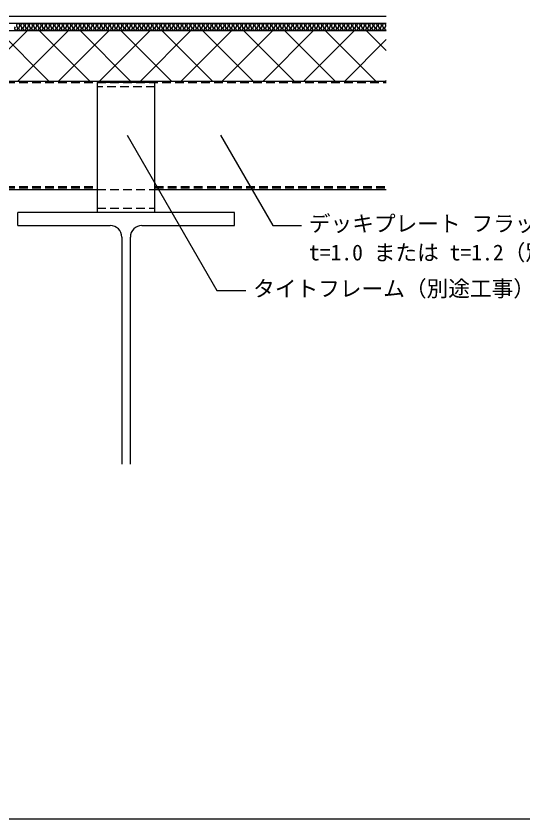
# Model space of a CAD drawing. Units: millimetres, scale not verified. Extents: x -665 to 665, y -465 to 450.
# Drawn here: x 17 to 368, y -465 to 91 of the extents above; entities that cross this region are included whole.
import ezdxf
from ezdxf.enums import TextEntityAlignment as Align

# ---------------------------------------------------------------- set-up
doc = ezdxf.new("R2010")
doc.units = ezdxf.units.MM
doc.header["$LTSCALE"] = 5
doc.linetypes.add('DASHED1', pattern=[1.8, 1.2, -0.6])
for name, color, linetype in [('0-1_線色１（水色）', 4, 'Continuous'), ('0-2_線色２（白）', 7, 'Continuous'), ('0-4_線色４（黄）', 2, 'Continuous'), ('0-5_金属', 7, 'Continuous'), ('0-A_文字', 7, 'Continuous'), ('0-D_断熱・ハッチ', 4, 'Continuous'), ('F-0', 134, 'Continuous')]:
    doc.layers.add(name, color=color, linetype=linetype)
doc.styles.add('ＭＳ ゴシック', font='')
doc.styles.get('ＭＳ ゴシック').set_extended_font_data('MS Gothic')

msp = doc.modelspace()

# ---------------------------------------------------------------- linework, layer by layer
at = {"layer": '0-1_線色１（水色）'}
for centre, start, end in [((17.037, 82.439), 127.52351, 52.47649), ((18.509, 84.356), 307.52351, 232.47649), ((19.981, 82.439), 127.52351, 52.47649), ((21.453, 84.356), 307.52351, 232.47649), ((22.925, 82.439), 127.52351, 52.47649), ((24.397, 84.356), 307.52351, 232.47649), ((25.869, 82.439), 127.52351, 52.47649), ((27.341, 84.356), 307.52351, 232.47649), ((28.813, 82.439), 127.52351, 52.47649), ((30.285, 84.356), 307.52351, 232.47649), ((31.757, 82.439), 127.52351, 52.47649), ((33.228, 84.356), 307.52351, 232.47649), ((34.7, 82.439), 127.52351, 52.47649), ((36.172, 84.356), 307.52351, 232.47649), ((37.644, 82.439), 127.52351, 52.47649), ((39.116, 84.356), 307.52351, 232.47649), ((40.588, 82.439), 127.52351, 52.47649), ((42.06, 84.356), 307.52351, 232.47649), ((43.532, 82.439), 127.52351, 52.47649), ((45.004, 84.356), 307.52351, 232.47649), ((46.476, 82.439), 127.52351, 52.47649), ((47.948, 84.356), 307.52351, 232.47649), ((49.42, 82.439), 127.52351, 52.47649), ((50.892, 84.356), 307.52351, 232.47649), ((52.364, 82.439), 127.52351, 52.47649), ((53.836, 84.356), 307.52351, 232.47649), ((55.308, 82.439), 127.52351, 52.47649), ((56.78, 84.356), 307.52351, 232.47649), ((58.252, 82.439), 127.52351, 52.47649), ((59.724, 84.356), 307.52351, 232.47649), ((61.196, 82.439), 127.52351, 52.47649), ((62.668, 84.356), 307.52351, 232.47649), ((64.14, 82.439), 127.52351, 52.47649), ((65.612, 84.356), 307.52351, 232.47649), ((67.084, 82.439), 127.52351, 52.47649), ((68.556, 84.356), 307.52351, 232.47649), ((70.028, 82.439), 127.52351, 52.47649), ((71.499, 84.356), 307.52351, 232.47649), ((72.971, 82.439), 127.52351, 52.47649), ((74.443, 84.356), 307.52351, 232.47649), ((75.915, 82.439), 127.52351, 52.47649), ((77.387, 84.356), 307.52351, 232.47649), ((78.859, 82.439), 127.52351, 52.47649), ((80.331, 84.356), 307.52351, 232.47649), ((81.803, 82.439), 127.52351, 52.47649), ((83.275, 84.356), 307.52351, 232.47649), ((84.747, 82.439), 127.52351, 52.47649), ((86.219, 84.356), 307.52351, 232.47649), ((87.691, 82.439), 127.52351, 52.47649), ((89.163, 84.356), 307.52351, 232.47649), ((90.635, 82.439), 127.52351, 52.47649), ((92.107, 84.356), 307.52351, 232.47649), ((93.579, 82.439), 127.52351, 52.47649), ((95.051, 84.356), 307.52351, 232.47649), ((96.523, 82.439), 127.52351, 52.47649), ((97.995, 84.356), 307.52351, 232.47649), ((99.467, 82.439), 127.52351, 52.47649), ((100.939, 84.356), 307.52351, 232.47649), ((102.411, 82.439), 127.52351, 52.47649), ((103.883, 84.356), 307.52351, 232.47649), ((105.355, 82.439), 127.52351, 52.47649), ((106.827, 84.356), 307.52351, 232.47649), ((108.298, 82.439), 127.52351, 52.47649), ((109.77, 84.356), 307.52351, 232.47649), ((111.242, 82.439), 127.52351, 52.47649), ((112.714, 84.356), 307.52351, 232.47649), ((114.186, 82.439), 127.52351, 52.47649), ((115.658, 84.356), 307.52351, 232.47649), ((117.13, 82.439), 127.52351, 52.47649), ((118.602, 84.356), 307.52351, 232.47649), ((120.074, 82.439), 127.52351, 52.47649), ((121.546, 84.356), 307.52351, 232.47649), ((123.018, 82.439), 127.52351, 52.47649), ((124.49, 84.356), 307.52351, 232.47649), ((125.962, 82.439), 127.52351, 52.47649), ((127.434, 84.356), 307.52351, 232.47649), ((128.906, 82.439), 127.52351, 52.47649), ((130.378, 84.356), 307.52351, 232.47649), ((131.85, 82.439), 127.52351, 52.47649), ((133.322, 84.356), 307.52351, 232.47649), ((134.794, 82.439), 127.52351, 52.47649), ((136.266, 84.356), 307.52351, 232.47649), ((137.738, 82.439), 127.52351, 52.47649), ((139.21, 84.356), 307.52351, 232.47649), ((140.682, 82.439), 127.52351, 52.47649), ((142.154, 84.356), 307.52351, 232.47649), ((143.626, 82.439), 127.52351, 52.47649), ((145.097, 84.356), 307.52351, 232.47649), ((146.569, 82.439), 127.52351, 52.47649), ((148.041, 84.356), 307.52351, 232.47649), ((149.513, 82.439), 127.52351, 52.47649), ((150.985, 84.356), 307.52351, 232.47649), ((152.457, 82.439), 127.52351, 52.47649), ((153.929, 84.356), 307.52351, 232.47649), ((155.401, 82.439), 127.52351, 52.47649), ((156.873, 84.356), 307.52351, 232.47649), ((158.345, 82.439), 127.52351, 52.47649), ((159.817, 84.356), 307.52351, 232.47649), ((161.289, 82.439), 127.52351, 52.47649), ((162.761, 84.356), 307.52351, 232.47649), ((164.233, 82.439), 127.52351, 52.47649), ((165.705, 84.356), 307.52351, 232.47649), ((167.177, 82.439), 127.52351, 52.47649), ((168.649, 84.356), 307.52351, 232.47649), ((170.121, 82.439), 127.52351, 52.47649), ((171.593, 84.356), 307.52351, 232.47649), ((173.065, 82.439), 127.52351, 52.47649), ((174.537, 84.356), 307.52351, 232.47649), ((176.009, 82.439), 127.52351, 52.47649), ((177.481, 84.356), 307.52351, 232.47649), ((178.953, 82.439), 127.52351, 52.47649), ((180.425, 84.356), 307.52351, 232.47649), ((181.896, 82.439), 127.52351, 52.47649), ((183.368, 84.356), 307.52351, 232.47649), ((184.84, 82.439), 127.52351, 52.47649), ((186.312, 84.356), 307.52351, 232.47649), ((187.784, 82.439), 127.52351, 52.47649), ((189.256, 84.356), 307.52351, 232.47649), ((190.728, 82.439), 127.52351, 52.47649), ((192.2, 84.356), 307.52351, 232.47649), ((193.672, 82.439), 127.52351, 52.47649), ((195.144, 84.356), 307.52351, 232.47649), ((196.616, 82.439), 127.52351, 52.47649), ((198.088, 84.356), 307.52351, 232.47649), ((199.56, 82.439), 127.52351, 52.47649), ((201.032, 84.356), 307.52351, 232.47649), ((202.504, 82.439), 127.52351, 52.47649), ((203.976, 84.356), 307.52351, 232.47649), ((205.448, 82.439), 127.52351, 52.47649), ((206.92, 84.356), 307.52351, 232.47649), ((208.392, 82.439), 127.52351, 52.47649), ((209.864, 84.356), 307.52351, 232.47649), ((211.336, 82.439), 127.52351, 52.47649), ((212.808, 84.356), 307.52351, 232.47649), ((214.28, 82.439), 127.52351, 52.47649), ((215.752, 84.356), 307.52351, 232.47649), ((217.224, 82.439), 127.52351, 52.47649), ((218.695, 84.356), 307.52351, 232.47649), ((220.167, 82.439), 127.52351, 52.47649), ((221.639, 84.356), 307.52351, 232.47649), ((223.111, 82.439), 127.52351, 52.47649), ((224.583, 84.356), 307.52351, 232.47649), ((226.055, 82.439), 127.52351, 52.47649), ((227.527, 84.356), 307.52351, 232.47649), ((228.999, 82.439), 127.52351, 52.47649), ((230.471, 84.356), 307.52351, 232.47649), ((231.943, 82.439), 127.52351, 52.47649), ((233.415, 84.356), 307.52351, 232.47649), ((234.887, 82.439), 127.52351, 52.47649), ((236.359, 84.356), 307.52351, 232.47649), ((237.831, 82.439), 127.52351, 52.47649), ((239.303, 84.356), 307.52351, 232.47649), ((240.775, 82.439), 127.52351, 52.47649), ((242.247, 84.356), 307.52351, 232.47649), ((243.719, 82.439), 127.52351, 52.47649), ((245.191, 84.356), 307.52351, 232.47649), ((246.663, 82.439), 127.52351, 52.47649), ((248.135, 84.356), 307.52351, 232.47649), ((249.607, 82.439), 127.52351, 52.47649), ((251.079, 84.356), 307.52351, 232.47649), ((252.551, 82.439), 127.52351, 52.47649), ((254.023, 84.356), 307.52351, 232.47649), ((255.494, 82.439), 127.52351, 52.47649), ((256.966, 84.356), 307.52351, 232.47649), ((258.438, 82.439), 127.52351, 52.47649), ((259.91, 84.356), 307.52351, 232.47649), ((261.382, 82.439), 127.52351, 52.47649), ((262.854, 84.356), 307.52351, 232.47649), ((264.326, 82.439), 127.52351, 52.47649), ((265.798, 84.356), 307.52351, 232.47649), ((267.27, 82.439), 127.52351, 52.47649), ((268.742, 84.356), 307.52351, 232.47649), ((270.214, 82.439), 127.52351, 52.47649), ((271.686, 84.356), 307.52351, 232.47649), ((273.158, 82.439), 127.52351, 270)]:
    msp.add_arc(centre, 1.208, start, end, dxfattribs=at)
at = {"layer": '0-2_線色２（白）'}
for p, q in [((-201.507, 85.898), (273.158, 85.898)), ((-196.507, 80.898), (273.158, 80.898))]:
    msp.add_line(p, q, dxfattribs=at)
at = {"layer": '0-4_線色４（黄）'}
msp.add_line((-99.851, 90.898), (273.158, 90.898), dxfattribs=at)
at = {"layer": '0-5_金属'}
for p, q in [((-196.855, 45.898), (273.158, 45.898)), ((73.145, 44.898), (73.145, -45.102)), ((-196.855, -29.102), (73.145, -29.102)), ((113.145, -29.102), (273.158, -29.102)), ((18.145, -54.102), (18.145, -45.102)), ((18.145, -54.102), (82.145, -54.102)), ((104.145, -54.102), (168.145, -54.102)), ((90.145, -62.102), (90.145, -219.402)), ((96.145, -219.402), (96.145, -62.102))]:
    msp.add_line(p, q, dxfattribs=at)
at = {"layer": '0-5_金属', "color": 4, "linetype": 'DASHED1'}
for p, q in [((-196.855, 44.898), (273.158, 44.898)), ((113.145, 41.898), (73.145, 41.898)), ((-196.855, -27.102), (73.145, -27.102)), ((113.145, -27.102), (273.158, -27.102)), ((-196.855, -28.102), (73.145, -28.102)), ((73.145, -29.102), (113.145, -29.102)), ((113.145, -28.102), (273.158, -28.102)), ((73.145, -42.102), (113.145, -42.102))]:
    msp.add_line(p, q, dxfattribs=at)
at = {"layer": '0-5_金属'}
for points in [[(113.145, -45.102), (113.145, 44.898), (73.145, 44.898)], [(168.145, -54.102), (168.145, -45.102), (18.145, -45.102)]]:
    msp.add_lwpolyline(points, dxfattribs=at)
for centre, start, end in [((82.145, -62.102), 0, 90), ((104.145, -62.102), 90, 180)]:
    msp.add_arc(centre, 8, start, end, dxfattribs=at)
at = {"layer": '0-A_文字'}
for points in [[(93.985, 8.398), (156.05, -99.102), (176.05, -99.102)], [(158.516, 8.398), (194.6, -54.102), (214.6, -54.102)]]:
    msp.add_lwpolyline(points, dxfattribs=at)
at = {"layer": '0-D_断熱・ハッチ'}
for p, q in [((-7.679, 48.298), (24.921, 80.898)), ((4.724, 80.898), (39.724, 45.898)), ((18.206, 45.898), (53.206, 80.898)), ((33.008, 80.898), (68.008, 45.898)), ((46.49, 45.898), (81.49, 80.898)), ((61.292, 80.898), (96.292, 45.898)), ((74.774, 45.898), (109.774, 80.898)), ((89.577, 80.898), (124.577, 45.898)), ((103.058, 45.898), (138.058, 80.898)), ((117.861, 80.898), (152.861, 45.898)), ((131.343, 45.898), (166.343, 80.898)), ((146.145, 80.898), (181.145, 45.898)), ((159.627, 45.898), (194.627, 80.898)), ((174.429, 80.898), (209.429, 45.898)), ((187.911, 45.898), (222.911, 80.898)), ((202.714, 80.898), (237.714, 45.898)), ((216.195, 45.898), (251.195, 80.898)), ((230.998, 80.898), (265.998, 45.898)), ((259.282, 80.898), (273.158, 67.022)), ((244.48, 45.898), (273.158, 74.576)), ((272.764, 45.898), (273.158, 46.292))]:
    msp.add_line(p, q, dxfattribs=at)
at = {"layer": 'F-0'}
msp.add_line((-665, -465), (665, -465), dxfattribs=at)

# ---------------------------------------------------------------- texts
at = {"layer": '0-A_文字', "style": 'ＭＳ ゴシック'}
for s, p in [('デッキプレート フラットタイプ H=75', (219.6, -61.602)), ('t=1.0 または t=1.2（別途工事）', (219.6, -81.602)), ('タイトフレーム（別途工事）', (181.05, -106.602))]:
    msp.add_text(s, height=11, dxfattribs=at).set_placement(p, align=Align.BOTTOM_LEFT)

doc.saveas('drawing.dxf')
